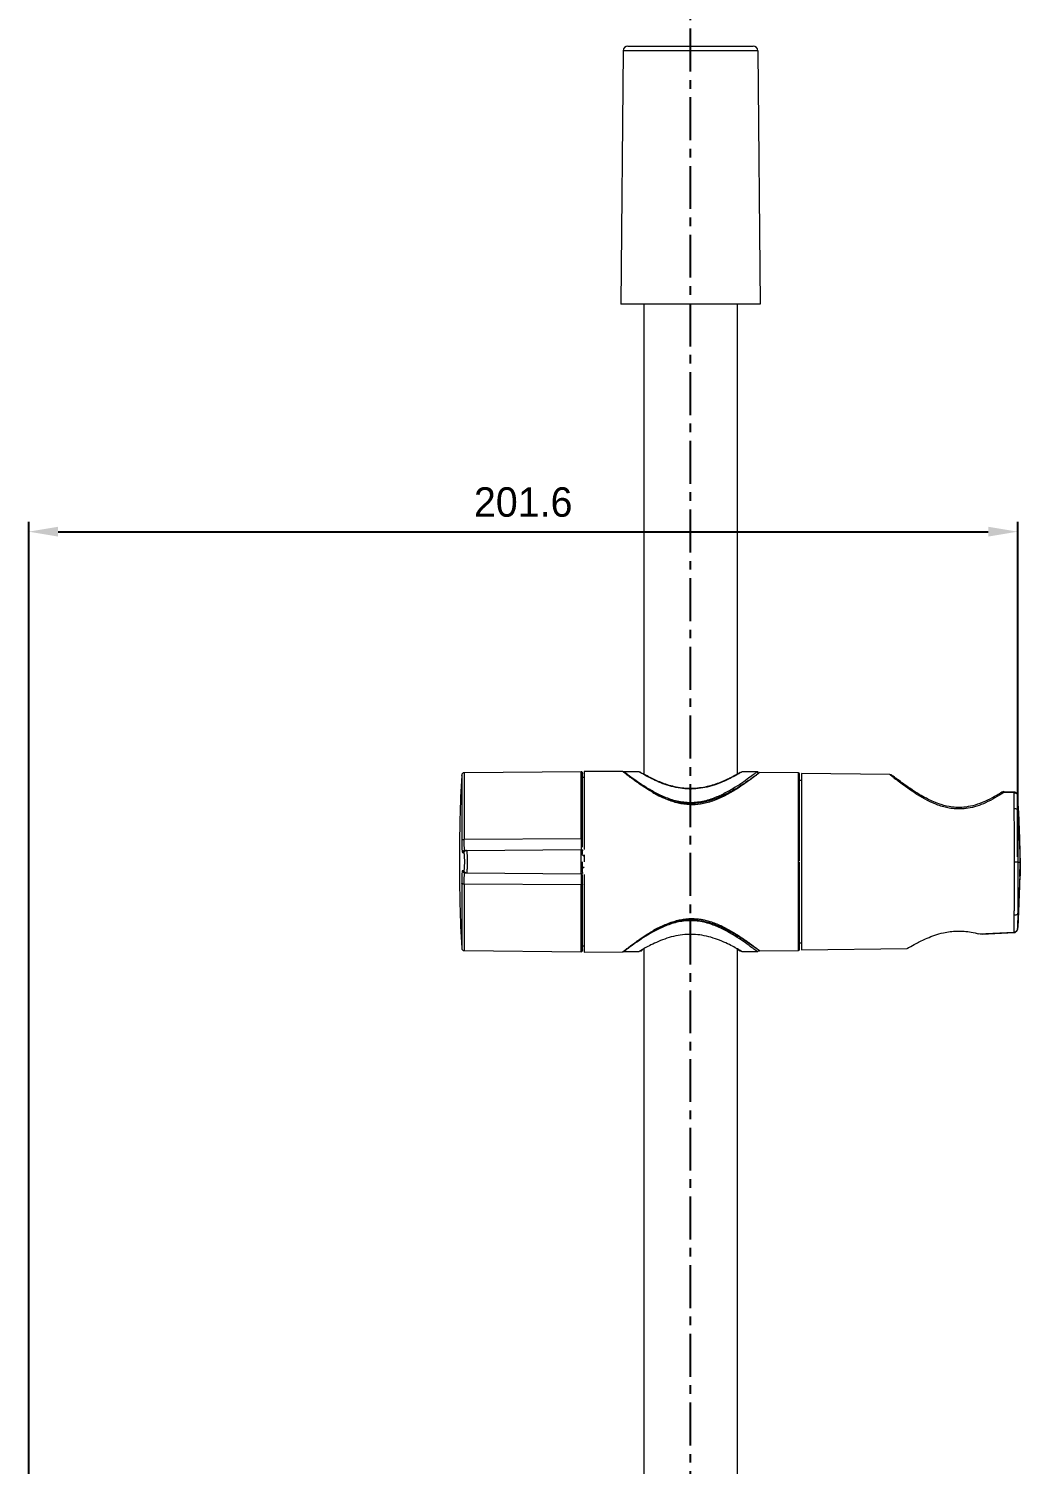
# Model space of a CAD drawing. Extents: x -3678 to -3207, y -2945 to -2057.
# Drawn here: x -3677.8 to -3475.6, y -2500.8 to -2208.2 of the extents above; entities that cross this region are included whole.
import ezdxf

# ---------------------------------------------------------------- set-up
doc = ezdxf.new("R2010")
doc.units = 0
doc.header["$LTSCALE"] = 7
doc.linetypes.add('CENTER', pattern=[2, 1.25, -0.25, 0.25, -0.25])
doc.layers.get('0').update_dxf_attribs({"color": 2, "linetype": 'CONTINUOUS'})

msp = doc.modelspace()

# ---------------------------------------------------------------- linework, layer by layer
at = {"color": 1, "linetype": 'CENTER'}
msp.add_line((-3542.8533, -2944.94227), (-3542.8533, -2202.43133), dxfattribs=at)
at = {"color": 7, "linetype": 'Continuous', "lineweight": 15}
for p, q in [((-3555.60295, -2211.73635), (-3530.10364, -2211.73635)), ((-3556.60292, -2212.72763), (-3557.0533, -2264.33635)), ((-3529.10368, -2212.72763), (-3556.60292, -2212.72763)), ((-3529.10368, -2212.72763), (-3528.6533, -2264.33635)), ((-3528.6533, -2264.33635), (-3557.0533, -2264.33635)), ((-3552.4033, -2264.33635), (-3552.4033, -2360.12416)), ((-3533.3033, -2360.11913), (-3533.3033, -2264.33635)), ((-3565.15699, -2359.63434), (-3589.00378, -2359.84245)), ((-3564.55286, -2360.81256), (-3564.85286, -2360.81256)), ((-3556.66111, -2359.61912), (-3564.55286, -2359.56133)), ((-3564.55286, -2359.56133), (-3564.55286, -2375.49937)), ((-3553.31863, -2359.66693), (-3556.45427, -2359.66693)), ((-3553.24772, -2359.70977), (-3553.32003, -2359.66694)), ((-3532.52887, -2359.75164), (-3532.38655, -2359.66693)), ((-3532.45614, -2359.70832), (-3532.38655, -2359.66693)), ((-3529.24981, -2359.66693), (-3532.38659, -2359.66693)), ((-3520.83388, -2359.88147), (-3528.77442, -2359.82333)), ((-3502.2133, -2360.23131), (-3520.23436, -2360.02686)), ((-3520.23436, -2360.02686), (-3520.23436, -2395.919)), ((-3520.23436, -2361.43154), (-3520.63436, -2361.41057)), ((-3476.91593, -2363.9593), (-3478.96373, -2363.84724)), ((-3476.86303, -2363.82115), (-3478.93615, -2363.71244)), ((-3476.89088, -2363.82018), (-3478.92368, -2363.71359)), ((-3476.08539, -2367.53826), (-3476.12683, -2364.55424)), ((-3476.01984, -2367.90911), (-3476.12683, -2364.55424)), ((-3475.95611, -2368.00696), (-3476.07782, -2366.09115)), ((-3476.08538, -2367.53826), (-3475.66261, -2378.05621)), ((-3475.93374, -2368.29512), (-3475.95686, -2367.77886)), ((-3589.00378, -2373.41435), (-3565.15699, -2373.22824)), ((-3588.83298, -2375.66889), (-3588.85777, -2375.60668)), ((-3588.83298, -2375.6697), (-3588.52641, -2375.66703)), ((-3588.52641, -2375.66703), (-3565.15707, -2375.46309)), ((-3588.52641, -2375.66703), (-3588.50173, -2375.71788)), ((-3564.85286, -2375.67581), (-3564.85286, -2375.59007)), ((-3589.02299, -2376.16675), (-3589.33012, -2376.16938)), ((-3565.11301, -2376.38974), (-3564.55286, -2376.83924)), ((-3564.55286, -2376.55233), (-3564.55286, -2377.97293)), ((-3476.81795, -2377.97293), (-3476.8178, -2378.06021)), ((-3476.03746, -2378.05621), (-3475.67193, -2378.05621)), ((-3475.69684, -2380.99544), (-3475.66261, -2378.05621)), ((-3475.67193, -2378.05621), (-3475.66672, -2378.05621)), ((-3475.66672, -2378.05621), (-3475.66244, -2378.05621)), ((-3589.33011, -2379.77649), (-3589.02305, -2379.77909)), ((-3588.86599, -2380.35993), (-3588.83298, -2380.27698)), ((-3588.52641, -2380.27884), (-3588.83298, -2380.27616)), ((-3588.50161, -2380.2277), (-3588.52641, -2380.27884)), ((-3565.15634, -2380.48278), (-3588.52641, -2380.27884)), ((-3564.55286, -2379.10663), (-3564.85324, -2379.34767)), ((-3564.55286, -2380.54939), (-3564.55286, -2396.38453)), ((-3475.69684, -2380.99544), (-3476.07162, -2388.40143)), ((-3565.15699, -2382.71763), (-3589.00378, -2382.5315)), ((-3476.117, -2391.39047), (-3476.07162, -2388.40143)), ((-3476.01493, -2388.15717), (-3476.11694, -2391.39048)), ((-3476.07096, -2389.93296), (-3475.9529, -2388.06673)), ((-3476.07094, -2389.9325), (-3475.95285, -2388.06549)), ((-3484.05401, -2392.6953), (-3476.92866, -2392.34032)), ((-3483.37577, -2392.73009), (-3476.91468, -2392.41649)), ((-3483.37577, -2392.73009), (-3476.91468, -2392.41649)), ((-3476.92866, -2392.34032), (-3476.9119, -2392.33913)), ((-3476.90467, -2392.41601), (-3476.88412, -2392.41501)), ((-3589.00378, -2396.10342), (-3565.15699, -2396.31153)), ((-3564.85286, -2395.13331), (-3564.55286, -2395.13331)), ((-3552.95312, -2396.1371), (-3552.95007, -2396.13754)), ((-3552.95135, -2396.1305), (-3552.73251, -2396.00719)), ((-3552.4033, -2395.74133), (-3552.4033, -2829.52002)), ((-3533.3033, -2829.57901), (-3533.3033, -2395.74277)), ((-3533.3033, -2395.82673), (-3532.75418, -2396.13904)), ((-3528.77442, -2396.12254), (-3520.83388, -2396.06439)), ((-3520.63436, -2394.53529), (-3520.23436, -2394.51433)), ((-3520.23436, -2395.919), (-3498.68849, -2395.67456)), ((-3564.55286, -2396.38453), (-3556.66111, -2396.32674)), ((-3556.50357, -2396.27893), (-3553.31863, -2396.27893)), ((-3553.24772, -2396.23609), (-3553.32003, -2396.27893)), ((-3532.38649, -2396.27893), (-3529.24981, -2396.27893))]:
    msp.add_line(p, q, dxfattribs=at)
at = {"color": 2}
for p, q in [((-3677.76125, -2826.59296), (-3677.76125, -2308.71256)), ((-3671.76125, -2310.71256), (-3482.16547, -2310.71256)), ((-3476.16547, -2377.00005), (-3476.16547, -2308.71256))]:
    msp.add_line(p, q, dxfattribs=at)
at = {"color": 8, "linetype": 'Continuous', "lineweight": 15}
for p, q in [((-3565.15699, -2373.22824), (-3565.15699, -2359.63434)), ((-3529.34778, -2359.72164), (-3529.3436, -2359.71851)), ((-3520.83388, -2377.97293), (-3520.83388, -2359.88147)), ((-3476.01305, -2368.12184), (-3476.01984, -2367.90911)), ((-3520.83388, -2396.06439), (-3520.83388, -2377.97293)), ((-3475.66261, -2378.05621), (-3475.676, -2378.05621)), ((-3589.00378, -2382.5315), (-3589.00378, -2396.10342)), ((-3565.15699, -2396.31153), (-3565.15699, -2382.71763)), ((-3476.17567, -2391.5859), (-3476.11693, -2391.39048))]:
    msp.add_line(p, q, dxfattribs=at)
at = {"color": 8, "linetype": 'Continuous', "lineweight": 15, "flags": 128}
msp.add_lwpolyline([(-3589.00378, -2359.84245), (-3589.00378, -2359.86419), (-3589.00378, -2360.16815), (-3589.00378, -2360.82475), (-3589.00378, -2361.82098), (-3589.00378, -2363.13713), (-3589.00378, -2364.74711), (-3589.00378, -2366.61904), (-3589.00378, -2368.71585), (-3589.00378, -2370.99601), (-3589.00378, -2373.41435)], dxfattribs=at)
at = {"color": 7, "linetype": 'Continuous', "lineweight": 15}
for centre, radius, start, end in [((-3555.60295, -2212.73635), 1, 90, 179.5), ((-3530.10364, -2212.73635), 1, 0.5, 90), ((-3262.79587, -2377.97293), 327.18198, 176.9171077, 180), ((-3588.99939, -2360.34493), 0.5025, 90.4998986, 180), ((-3565.15436, -2359.93583), 0.3015, 0, 90.5), ((-3520.83536, -2360.08247), 0.201, 0, 89.5804503), ((-3478.9728, -2364.49376), 0.8, 90, 122.1616384), ((-3262.79587, -2377.97293), 327.18198, 180, 183.0828907), ((-3588.99939, -2395.60094), 0.5025, 180, 269.5001014), ((-3565.15436, -2396.01004), 0.3015, 269.5, 0), ((-3520.83536, -2395.8634), 0.201, 270.4195497, 0)]:
    msp.add_arc(centre, radius, start, end, dxfattribs=at)
for points, knots in [([(-3589.50116, -2360.37772), (-3589.50116, -2360.36043), (-3589.50116, -2360.28482), (-3589.50116, -2360.73156), (-3589.50116, -2361.71669), (-3589.50116, -2363.27248), (-3589.50116, -2365.29363), (-3589.50116, -2367.73242), (-3589.50116, -2370.49267), (-3589.50116, -2372.52069), (-3589.50116, -2373.5347)], [0, 0, 0, 0, 0.040632916, 0.177685356, 0.314737797, 0.451790238, 0.588842678, 0.725895119, 0.862947559, 1, 1, 1, 1]), ([(-3564.85286, -2373.30624), (-3564.85286, -2372.33365), (-3564.85286, -2370.3398), (-3564.85286, -2367.56031), (-3564.85286, -2365.01999), (-3564.85286, -2362.89042), (-3564.85286, -2361.27341), (-3564.85286, -2360.29994), (-3564.85286, -2359.8899), (-3564.85286, -2359.96768), (-3564.85286, -2359.9816)], [0, 0, 0, 0, 0.129665444, 0.265821311, 0.406675967, 0.550003224, 0.693330481, 0.834185138, 0.970341004, 1, 1, 1, 1]), ([(-3528.77442, -2359.82333), (-3528.82492, -2359.86349), (-3528.90066, -2359.92373), (-3529.37014, -2360.28304), (-3529.85607, -2360.65165), (-3530.50451, -2361.13482), (-3531.31871, -2361.72404), (-3532.30451, -2362.40889), (-3533.75233, -2363.36641), (-3535.72424, -2364.52), (-3537.85393, -2365.48114), (-3539.5588, -2366.00279), (-3541.10769, -2366.3294), (-3543.08136, -2366.44994), (-3545.03251, -2366.15757), (-3546.54825, -2365.71588), (-3547.76827, -2365.27514), (-3549.10584, -2364.65367), (-3550.65268, -2363.82324), (-3552.09496, -2362.92926), (-3553.29961, -2362.11236), (-3554.2323, -2361.45708), (-3554.97971, -2360.89859), (-3555.79931, -2360.29759), (-3556.50024, -2359.74431), (-3556.60811, -2359.66037), (-3556.66111, -2359.61912)], [0, 0, 0, 0, 0.060318886, 0.090467524, 0.12261812, 0.156754844, 0.191797729, 0.229319498, 0.268776962, 0.338602276, 0.402104234, 0.430957034, 0.457780881, 0.506000479, 0.55759521, 0.584627881, 0.610819399, 0.645181689, 0.687533013, 0.738541941, 0.777430942, 0.812443702, 0.846268113, 0.878428963, 0.940262898, 1, 1, 1, 1]), ([(-3556.66111, -2359.61912), (-3556.63691, -2359.62186), (-3556.58808, -2359.6274), (-3556.534, -2359.66238), (-3556.4994, -2359.70126), (-3556.47861, -2359.73729), (-3556.4652, -2359.77729), (-3556.46355, -2359.8052), (-3556.46273, -2359.81911)], [0, 0, 0, 0, 0.232076129, 0.468360389, 0.598134909, 0.731702767, 0.866325266, 1, 1, 1, 1]), ([(-3532.45614, -2359.70832), (-3532.56524, -2359.77307), (-3532.79106, -2359.9071), (-3533.59446, -2360.3729), (-3534.75318, -2360.99682), (-3536.25399, -2361.70717), (-3537.98638, -2362.37647), (-3539.84116, -2362.87909), (-3541.71627, -2363.15603), (-3543.57871, -2363.18578), (-3545.42213, -2362.96494), (-3547.2294, -2362.5286), (-3548.93741, -2361.92302), (-3550.46485, -2361.23953), (-3551.72814, -2360.58459), (-3552.64524, -2360.06322), (-3553.21579, -2359.72715), (-3553.28614, -2359.68652), (-3553.32003, -2359.66694)], [0, 0, 0, 0, 0.060223416, 0.124656839, 0.192031597, 0.260917747, 0.327807065, 0.390220134, 0.447641028, 0.502600908, 0.558383987, 0.617588982, 0.680527992, 0.745856268, 0.812500272, 0.877956617, 0.941198406, 1, 1, 1, 1]), ([(-3552.89813, -2359.85667), (-3552.96784, -2359.80192), (-3553.0827, -2359.71172), (-3553.19837, -2359.69552), (-3553.24382, -2359.68915)], [0, 0, 0, 0, 0.607002644, 1, 1, 1, 1]), ([(-3532.75418, -2359.80683), (-3532.96885, -2359.93277), (-3533.3516, -2360.15731), (-3534.90054, -2360.99107), (-3536.97285, -2361.94397), (-3539.792, -2362.84871), (-3543.00869, -2363.20563), (-3546.19274, -2362.77911), (-3548.9694, -2361.84936), (-3550.97291, -2360.9054), (-3552.31777, -2360.17713), (-3552.5994, -2360.0152), (-3552.73251, -2359.93867)], [0, 0, 0, 0, 0.107531432, 0.191718602, 0.303219199, 0.409392731, 0.516126896, 0.623288672, 0.729129266, 0.840722198, 0.924718857, 1, 1, 1, 1]), ([(-3529.04007, -2360.02281), (-3529.17247, -2360.12224), (-3529.4463, -2360.32786), (-3530.30314, -2360.95325), (-3531.22733, -2361.58939), (-3532.09022, -2362.1587), (-3533.09267, -2362.78837), (-3534.18896, -2363.43858), (-3535.34698, -2364.07218), (-3536.53619, -2364.65356), (-3537.73414, -2365.1548), (-3539.274, -2365.67599), (-3541.19165, -2366.09946), (-3543.51927, -2366.20942), (-3545.85792, -2365.85842), (-3547.91479, -2365.19202), (-3549.49782, -2364.50862), (-3550.26564, -2364.09932), (-3550.55621, -2363.94442)], [0, 0, 0, 0, 0.086557406, 0.179006943, 0.227836573, 0.281355352, 0.33545517, 0.389292418, 0.441460872, 0.491177557, 0.538075346, 0.581981056, 0.662084412, 0.73685408, 0.813121752, 0.898345368, 0.961529516, 1, 1, 1, 1]), ([(-3532.81073, -2359.85681), (-3532.81009, -2359.856), (-3532.78808, -2359.82827), (-3532.73042, -2359.78811), (-3532.61625, -2359.72371), (-3532.51921, -2359.71438), (-3532.45614, -2359.70832)], [0, 0, 0, 0, 0.007851281, 0.2689917301, 0.5248976999, 1, 1, 1, 1]), ([(-3528.98133, -2359.91558), (-3528.98231, -2359.90224), (-3528.98485, -2359.86743), (-3529.01198, -2359.81631), (-3529.04959, -2359.76317), (-3529.09987, -2359.72085), (-3529.17356, -2359.67965), (-3529.23554, -2359.67184), (-3529.27595, -2359.66675)], [0, 0, 0, 0, 0.094852714, 0.247486642, 0.403809117, 0.559324645, 0.71268423, 1, 1, 1, 1]), ([(-3528.97573, -2360.02331), (-3528.97489, -2360.00927), (-3528.97322, -2359.9811), (-3528.95954, -2359.94076), (-3528.93841, -2359.90451), (-3528.90328, -2359.86557), (-3528.84836, -2359.83071), (-3528.79897, -2359.82578), (-3528.77442, -2359.82332)], [0, 0, 0, 0, 0.133692671, 0.268321, 0.401842686, 0.531444109, 0.767075965, 1, 1, 1, 1]), ([(-3520.63436, -2377.77563), (-3520.63436, -2376.68843), (-3520.63436, -2374.44937), (-3520.63436, -2371.13675), (-3520.63436, -2367.9578), (-3520.63436, -2365.12872), (-3520.63436, -2362.83318), (-3520.63436, -2361.21147), (-3520.63436, -2360.24089), (-3520.63436, -2360.13443), (-3520.63436, -2360.08274)], [0, 0, 0, 0, 0.116575819, 0.240083845, 0.368687847, 0.5, 0.631312153, 0.759916155, 0.883424181, 1, 1, 1, 1]), ([(-3501.67779, -2360.44591), (-3501.71862, -2360.4122), (-3501.79951, -2360.34544), (-3501.98302, -2360.2551), (-3502.1325, -2360.24068), (-3502.22987, -2360.23128)], [0, 0, 0, 0, 0.262197237, 0.519414722, 1, 1, 1, 1]), ([(-3479.41851, -2363.83036), (-3480.04894, -2364.2132), (-3481.25166, -2364.94359), (-3483.26482, -2365.90807), (-3485.22371, -2366.5864), (-3487.07255, -2366.91828), (-3488.71063, -2366.94546), (-3490.44989, -2366.73352), (-3492.52101, -2366.1359), (-3494.53466, -2365.21881), (-3496.30181, -2364.22403), (-3497.75521, -2363.29889), (-3499.17676, -2362.31131), (-3500.45292, -2361.38148), (-3501.46127, -2360.61319), (-3501.60244, -2360.50407), (-3501.67577, -2360.44739)], [0, 0, 0, 0, 0.083259109, 0.15883951, 0.225664422, 0.283734872, 0.334167462, 0.376892717, 0.446213922, 0.537741732, 0.595744382, 0.661208989, 0.733698262, 0.814377311, 0.903570064, 1, 1, 1, 1]), ([(-3478.96373, -2363.84724), (-3479.03951, -2363.81457), (-3479.15734, -2363.76376), (-3479.30213, -2363.77002), (-3479.36516, -2363.80026), (-3479.39733, -2363.8157)], [0, 0, 0, 0, 0.4687649153, 0.7288345819, 1, 1, 1, 1]), ([(-3476.13653, -2364.52581), (-3476.14914, -2364.44242), (-3476.17775, -2364.25328), (-3476.34108, -2364.03392), (-3476.54056, -2363.89004), (-3476.74156, -2363.81088), (-3476.88239, -2363.80514), (-3476.95585, -2363.80214)], [0, 0, 0, 0, 0.207913484, 0.471539039, 0.651114594, 0.818019215, 1, 1, 1, 1]), ([(-3476.87098, -2367.10452), (-3476.87853, -2366.58618), (-3476.8954, -2365.42904), (-3476.90863, -2364.48208), (-3476.91593, -2363.9593)], [0, 0, 0, 0, 0.447943354, 1, 1, 1, 1]), ([(-3476.12683, -2364.55424), (-3476.14333, -2364.47799), (-3476.17756, -2364.31986), (-3476.36275, -2364.12138), (-3476.6211, -2363.98556), (-3476.81991, -2363.96785), (-3476.91593, -2363.9593)], [0, 0, 0, 0, 0.24109358, 0.499999485, 0.758534017, 1, 1, 1, 1]), ([(-3476.81795, -2377.97293), (-3476.81895, -2377.28246), (-3476.82124, -2375.71023), (-3476.83237, -2373.11167), (-3476.84874, -2370.06475), (-3476.86317, -2368.14355), (-3476.87098, -2367.10452)], [0, 0, 0, 0, 0.1766561386, 0.4022496737, 0.6767215979, 1, 1, 1, 1]), ([(-3476.87098, -2367.10452), (-3476.778, -2367.11017), (-3476.58559, -2367.12187), (-3476.40681, -2367.19269), (-3476.26358, -2367.27597), (-3476.14425, -2367.37197), (-3476.1055, -2367.48145), (-3476.08539, -2367.53826)], [0, 0, 0, 0, 0.24190531, 0.50056068, 0.531843276, 0.757060094, 1, 1, 1, 1]), ([(-3476.03749, -2378.05621), (-3476.03798, -2377.4102), (-3476.03894, -2376.14005), (-3476.04471, -2374.28435), (-3476.05331, -2372.48912), (-3476.06413, -2370.77512), (-3476.07551, -2369.09252), (-3476.08202, -2368.07107), (-3476.08542, -2367.53826)], [0, 0, 0, 0, 0.170516479, 0.335258253, 0.496227594, 0.663082473, 0.82425964, 1, 1, 1, 1]), ([(-3475.63641, -2378.05621), (-3475.65505, -2376.66222), (-3475.68926, -2374.10455), (-3475.82561, -2370.64832), (-3475.91677, -2368.65535), (-3475.95686, -2367.77892)], [0, 0, 0, 0, 0.4015980443, 0.7368458268, 1, 1, 1, 1]), ([(-3589.50116, -2373.5347), (-3589.49081, -2373.51886), (-3589.47011, -2373.48717), (-3589.35404, -2373.44781), (-3589.19324, -2373.42022), (-3589.06693, -2373.41631), (-3589.00378, -2373.41435)], [0, 0, 0, 0, 0.249999996, 0.499999995, 0.749999997, 1, 1, 1, 1]), ([(-3589.50116, -2373.5347), (-3589.49874, -2373.90066), (-3589.49391, -2374.63167), (-3589.45619, -2375.48134), (-3589.40104, -2376.05939), (-3589.35376, -2376.13271), (-3589.33012, -2376.16938)], [0, 0, 0, 0, 0.250442016, 0.500274343, 0.750096484, 1, 1, 1, 1]), ([(-3588.83298, -2375.6697), (-3588.9009, -2375.6718), (-3588.97228, -2375.67399), (-3589.02839, -2375.71259), (-3589.03111, -2375.71446)], [0, 0, 0, 0, 0.951479937, 1, 1, 1, 1]), ([(-3588.49653, -2375.70732), (-3588.54044, -2375.69705), (-3588.62849, -2375.67645), (-3588.71767, -2375.7103), (-3588.76238, -2375.72727)], [0, 0, 0, 0, 0.4987112, 1, 1, 1, 1]), ([(-3588.73788, -2375.72092), (-3588.73071, -2375.71585), (-3588.67056, -2375.67323), (-3588.59392, -2375.66993), (-3588.52641, -2375.66703)], [0, 0, 0, 0, 0.119070128, 1, 1, 1, 1]), ([(-3565.15699, -2373.22803), (-3565.15714, -2373.5378), (-3565.15743, -2374.15737), (-3565.1574, -2374.87746), (-3565.15744, -2375.36848), (-3565.15715, -2375.43101), (-3565.157, -2375.46227)], [0, 0, 0, 0, 0.249975006, 0.499964387, 0.749971575, 1, 1, 1, 1]), ([(-3565.15714, -2376.4183), (-3565.15714, -2376.27759), (-3565.15713, -2375.99617), (-3565.15711, -2375.6977), (-3565.15709, -2375.49992), (-3565.15708, -2375.47536), (-3565.15707, -2375.46309)], [0, 0, 0, 0, 0.249999977, 0.49999997, 0.749999977, 1, 1, 1, 1]), ([(-3564.85286, -2374.98009), (-3564.85286, -2374.74372), (-3564.85286, -2374.27691), (-3564.85286, -2373.62704), (-3564.85286, -2373.30624)], [0, 0, 0, 0, 0.506368318, 1, 1, 1, 1]), ([(-3589.02305, -2379.77909), (-3589.00474, -2379.7513), (-3588.96848, -2379.69625), (-3588.92314, -2379.27978), (-3588.89138, -2378.68567), (-3588.88719, -2378.21336), (-3588.88505, -2377.97293)], [0, 0, 0, 0, 0.253465256, 0.502102068, 0.746544578, 1, 1, 1, 1]), ([(-3588.88505, -2377.97293), (-3588.88717, -2377.73356), (-3588.89132, -2377.26237), (-3588.92294, -2376.66922), (-3588.96822, -2376.2505), (-3589.00456, -2376.19493), (-3589.02299, -2376.16675)], [0, 0, 0, 0, 0.252414009, 0.496848635, 0.744796451, 1, 1, 1, 1]), ([(-3565.15719, -2377.97293), (-3565.15718, -2377.69109), (-3565.15717, -2377.12741), (-3565.15715, -2376.65467), (-3565.15714, -2376.4183)], [0, 0, 0, 0, 0.4999999791, 1, 1, 1, 1]), ([(-3565.15634, -2380.48278), (-3565.15641, -2380.44506), (-3565.15656, -2380.3696), (-3565.15677, -2379.7892), (-3565.15698, -2378.95958), (-3565.15712, -2378.30182), (-3565.15719, -2377.97293)], [0, 0, 0, 0, 0.250000277, 0.500000369, 0.750000277, 1, 1, 1, 1]), ([(-3564.85286, -2376.38125), (-3564.85286, -2376.20825), (-3564.85286, -2375.85063), (-3564.85286, -2375.79387), (-3564.85286, -2375.76457)], [0, 0, 0, 0, 0.483763917, 1, 1, 1, 1]), ([(-3564.85286, -2380.18129), (-3564.85286, -2380.1516), (-3564.85286, -2380.10577), (-3564.85286, -2379.83082), (-3564.85286, -2379.54552), (-3564.85286, -2379.1941), (-3564.85286, -2378.67949), (-3564.85286, -2378.25062), (-3564.85286, -2377.97293)], [0, 0, 0, 0, 0.239444473, 0.3696446886, 0.4999999302, 0.6302002155, 0.760555527, 1, 1, 1, 1]), ([(-3520.63436, -2395.8634), (-3520.63436, -2395.80536), (-3520.63436, -2395.6858), (-3520.63436, -2394.69044), (-3520.63436, -2393.03994), (-3520.63436, -2390.71291), (-3520.63436, -2387.85258), (-3520.63436, -2384.64609), (-3520.63436, -2381.31181), (-3520.63436, -2379.0641), (-3520.63436, -2377.97293)], [0, 0, 0, 0, 0.116516032, 0.24001133, 0.368640814, 0.5, 0.631359186, 0.75998867, 0.883483968, 1, 1, 1, 1]), ([(-3476.8576, -2388.84315), (-3476.85702, -2388.75233), (-3476.85439, -2388.34183), (-3476.84834, -2387.42733), (-3476.84036, -2386.16495), (-3476.83292, -2384.8761), (-3476.82426, -2383.19051), (-3476.81663, -2380.9503), (-3476.81741, -2379.01451), (-3476.8178, -2378.06021)], [0, 0, 0, 0, 0.029774826, 0.1345698052, 0.2884915722, 0.4066192537, 0.5014097898, 0.7542054339, 1, 1, 1, 1]), ([(-3476.03749, -2378.05621), (-3476.06081, -2378.05666), (-3476.10896, -2378.05759), (-3476.29512, -2378.05886), (-3476.54136, -2378.05984), (-3476.72758, -2378.06009), (-3476.8178, -2378.06021)], [0, 0, 0, 0, 0.242201625, 0.499986374, 0.757779255, 1, 1, 1, 1]), ([(-3476.07256, -2388.40981), (-3476.0682, -2387.65285), (-3476.06357, -2386.85057), (-3476.05391, -2385.21309), (-3476.04779, -2384.17392), (-3476.04236, -2382.79714), (-3476.03664, -2381.00502), (-3476.03712, -2379.34198), (-3476.03749, -2378.05621)], [0, 0, 0, 0, 0.251311967, 0.266354983, 0.501121731, 0.555044573, 0.655985724, 1, 1, 1, 1]), ([(-3475.95466, -2388.28528), (-3475.91494, -2387.41601), (-3475.82449, -2385.43607), (-3475.68907, -2381.9953), (-3475.65506, -2379.44654), (-3475.6365, -2378.05621)], [0, 0, 0, 0, 0.262384012, 0.597637697, 1, 1, 1, 1]), ([(-3475.66672, -2378.05621), (-3475.66686, -2378.14698), (-3475.6672, -2378.367), (-3475.66538, -2378.68389), (-3475.66838, -2379.02494), (-3475.67129, -2379.49558), (-3475.67959, -2380.15475), (-3475.69089, -2380.70562), (-3475.69684, -2380.99544)], [0, 0, 0, 0, 0.0922625403, 0.2236436069, 0.3285505332, 0.4383780401, 0.7045244987, 1, 1, 1, 1]), ([(-3589.33011, -2379.77649), (-3589.36199, -2379.84458), (-3589.41425, -2379.95619), (-3589.46918, -2380.69099), (-3589.49381, -2381.44859), (-3589.50065, -2382.05918), (-3589.50117, -2382.31725), (-3589.50143, -2382.38747), (-3589.50119, -2382.40907), (-3589.50116, -2382.41172)], [0, 0, 0, 0, 0.339038237, 0.555768198, 0.823046495, 0.952544833, 0.985956144, 0.998281349, 1, 1, 1, 1]), ([(-3589.03087, -2380.23157), (-3589.02823, -2380.23338), (-3588.97219, -2380.27191), (-3588.9009, -2380.27409), (-3588.83298, -2380.27616)], [0, 0, 0, 0, 0.047170232, 1, 1, 1, 1]), ([(-3588.76176, -2380.21896), (-3588.71718, -2380.23584), (-3588.62865, -2380.26937), (-3588.54028, -2380.24879), (-3588.49641, -2380.23858)], [0, 0, 0, 0, 0.503516546, 1, 1, 1, 1]), ([(-3588.52641, -2380.27884), (-3588.59395, -2380.27596), (-3588.67035, -2380.27272), (-3588.73034, -2380.23027), (-3588.73731, -2380.22534)], [0, 0, 0, 0, 0.883815401, 1, 1, 1, 1]), ([(-3565.15667, -2380.4836), (-3565.15685, -2380.51513), (-3565.1572, -2380.57811), (-3565.15728, -2381.07139), (-3565.15741, -2381.79155), (-3565.15713, -2382.40938), (-3565.15699, -2382.71784)], [0, 0, 0, 0, 0.251107498, 0.501474394, 0.751104085, 1, 1, 1, 1]), ([(-3564.85286, -2382.63963), (-3564.85286, -2382.3161), (-3564.85286, -2381.6451), (-3564.85286, -2380.93855), (-3564.85286, -2380.69738), (-3564.85286, -2380.61624)], [0, 0, 0, 0, 0.381897563, 0.792042824, 1, 1, 1, 1]), ([(-3589.50116, -2382.41172), (-3589.50116, -2383.42571), (-3589.50116, -2385.45369), (-3589.50116, -2388.21386), (-3589.50116, -2390.65257), (-3589.50116, -2392.67363), (-3589.50116, -2394.22933), (-3589.50116, -2395.21439), (-3589.50116, -2395.66107), (-3589.50116, -2395.58545), (-3589.50116, -2395.56816)], [0, 0, 0, 0, 0.137054503, 0.274109006, 0.411163509, 0.548218012, 0.685272515, 0.822327019, 0.959381522, 1, 1, 1, 1]), ([(-3564.85286, -2395.96427), (-3564.85286, -2395.97818), (-3564.85286, -2396.05596), (-3564.85286, -2395.64593), (-3564.85286, -2394.67246), (-3564.85286, -2393.05545), (-3564.85286, -2390.92588), (-3564.85286, -2388.38556), (-3564.85286, -2385.60607), (-3564.85286, -2383.61222), (-3564.85286, -2382.63963)], [0, 0, 0, 0, 0.029658997, 0.165814856, 0.306669518, 0.449996788, 0.593324057, 0.734178719, 0.870334578, 1, 1, 1, 1]), ([(-3556.66111, -2396.32674), (-3556.64159, -2396.31513), (-3556.60447, -2396.29305), (-3556.41908, -2396.13675), (-3556.14741, -2395.93278), (-3555.76132, -2395.64066), (-3555.2293, -2395.21666), (-3554.13077, -2394.42412), (-3552.86127, -2393.5236), (-3551.46106, -2392.62931), (-3550.55575, -2392.08497), (-3549.43556, -2391.46027), (-3548.19098, -2390.85333), (-3546.87453, -2390.33238), (-3545.89828, -2390.02964), (-3545.15547, -2389.85141), (-3544.60596, -2389.74095), (-3544.06893, -2389.65683), (-3543.48219, -2389.59293), (-3542.84209, -2389.55828), (-3542.14655, -2389.56224), (-3541.45668, -2389.60899), (-3540.77236, -2389.69734), (-3539.98163, -2389.85063), (-3539.05702, -2390.08898), (-3537.99859, -2390.4483), (-3536.93856, -2390.88251), (-3535.9042, -2391.37655), (-3534.91714, -2391.90993), (-3533.96756, -2392.4682), (-3532.56094, -2393.35167), (-3531.29797, -2394.23191), (-3530.31564, -2394.9501), (-3529.65273, -2395.4466), (-3529.17195, -2395.81401), (-3528.83672, -2396.07392), (-3528.79696, -2396.10495), (-3528.77442, -2396.12254)], [0, 0, 0, 0, 0.031971639, 0.060777364, 0.083058681, 0.107021648, 0.144139255, 0.177958866, 0.257272838, 0.284798924, 0.311788618, 0.338356134, 0.379450904, 0.40942919, 0.434804785, 0.447485741, 0.459697574, 0.47147596, 0.482860581, 0.497957559, 0.512902751, 0.527789333, 0.542711424, 0.557762326, 0.580572199, 0.605902873, 0.633131759, 0.659601109, 0.687338172, 0.715781905, 0.744180504, 0.821520849, 0.85495196, 0.88055857, 0.930199687, 0.960437197, 1, 1, 1, 1]), ([(-3550.36076, -2391.88762), (-3549.98033, -2391.69589), (-3549.22338, -2391.31439), (-3548.01738, -2390.80886), (-3546.4543, -2390.27388), (-3544.50983, -2389.84261), (-3542.15217, -2389.7371), (-3539.78909, -2390.10119), (-3537.84774, -2390.73479), (-3536.27982, -2391.41226), (-3535.07124, -2392.01766), (-3533.9132, -2392.66503), (-3532.8275, -2393.32393), (-3531.87905, -2393.93297), (-3530.82287, -2394.64543), (-3529.83184, -2395.34444), (-3529.23825, -2395.77235), (-3529.00332, -2395.94804), (-3528.98187, -2395.96542), (-3528.97125, -2395.97402)], [0, 0, 0, 0, 0.0467693076, 0.0930565957, 0.1362399459, 0.2144668954, 0.2873613762, 0.3618623113, 0.4450270015, 0.491661937, 0.5414256711, 0.5929553097, 0.6446902627, 0.698002458, 0.7445793105, 0.8356432697, 0.9197017804, 0.9602564024, 1, 1, 1, 1]), ([(-3476.9119, -2392.33913), (-3476.90285, -2391.82546), (-3476.88475, -2390.79814), (-3476.86665, -2389.49481), (-3476.8576, -2388.84315)], [0, 0, 0, 0, 0.5000044112, 1, 1, 1, 1]), ([(-3476.8576, -2388.84315), (-3476.76484, -2388.83717), (-3476.57297, -2388.8248), (-3476.32117, -2388.72678), (-3476.13515, -2388.58293), (-3476.09295, -2388.46623), (-3476.07256, -2388.40981)], [0, 0, 0, 0, 0.241749329, 0.500011815, 0.758267404, 1, 1, 1, 1]), ([(-3476.07162, -2388.40143), (-3476.07176, -2388.40311), (-3476.07196, -2388.4055), (-3476.0723, -2388.40831), (-3476.07246, -2388.40931), (-3476.07255, -2388.40981)], [0, 0, 0, 0, 0.541445642, 0.774829508, 1, 1, 1, 1]), ([(-3532.85317, -2396.00393), (-3532.92547, -2395.96129), (-3533.16899, -2395.81762), (-3533.97517, -2395.36085), (-3535.24698, -2394.7032), (-3536.83906, -2393.99242), (-3538.61346, -2393.3749), (-3540.44735, -2392.95239), (-3542.2723, -2392.75578), (-3544.08964, -2392.79957), (-3545.91602, -2393.07794), (-3547.74086, -2393.57763), (-3549.46254, -2394.24274), (-3550.95953, -2394.95221), (-3552.11366, -2395.57093), (-3552.91256, -2396.03515), (-3553.13764, -2396.1701), (-3553.24772, -2396.23609)], [0, 0, 0, 0, 0.030265539, 0.101954184, 0.177058864, 0.253216709, 0.324418591, 0.390386412, 0.450865288, 0.509496005, 0.571744706, 0.639243306, 0.712877097, 0.789265353, 0.863242758, 0.933113321, 1, 1, 1, 1]), ([(-3498.68849, -2395.67456), (-3498.59222, -2395.61517), (-3498.39996, -2395.49657), (-3496.92213, -2394.63719), (-3495.05715, -2393.70047), (-3493.09529, -2392.93619), (-3491.07786, -2392.34995), (-3488.51581, -2392.0015), (-3485.97659, -2392.2015), (-3484.58185, -2392.55973), (-3484.05401, -2392.6953)], [0, 0, 0, 0, 0.15091794, 0.30139803, 0.463999318, 0.553767971, 0.646472134, 0.781825003, 0.917430871, 1, 1, 1, 1]), ([(-3483.37672, -2392.71524), (-3483.42504, -2392.7277), (-3483.64367, -2392.78412), (-3483.87432, -2392.73416), (-3484.054, -2392.69525)], [0, 0, 0, 0, 0.221034124, 1, 1, 1, 1]), ([(-3476.92866, -2392.34032), (-3476.92587, -2392.3605), (-3476.91997, -2392.40327), (-3476.91191, -2392.42937), (-3476.90646, -2392.43454), (-3476.90477, -2392.41708), (-3476.90464, -2392.41573)], [0, 0, 0, 0, 0.291177504, 0.616805758, 0.97026667, 1, 1, 1, 1]), ([(-3476.9119, -2392.33913), (-3476.86858, -2392.33498), (-3476.77851, -2392.32634), (-3476.59495, -2392.25888), (-3476.37668, -2392.09407), (-3476.17768, -2391.78311), (-3476.13827, -2391.52813), (-3476.117, -2391.39047)], [0, 0, 0, 0, 0.096574122, 0.200814253, 0.431253149, 0.69294087, 1, 1, 1, 1]), ([(-3476.86509, -2392.4172), (-3476.8697, -2392.42192), (-3476.87864, -2392.43106), (-3476.89518, -2392.40049), (-3476.90654, -2392.35881), (-3476.9119, -2392.33913)], [0, 0, 0, 0, 0.360907805, 0.698184942, 1, 1, 1, 1]), ([(-3476.86506, -2392.41747), (-3476.80093, -2392.40555), (-3476.68429, -2392.38385), (-3476.51352, -2392.28652), (-3476.3395, -2392.12067), (-3476.16863, -2391.80741), (-3476.13644, -2391.54777), (-3476.11693, -2391.39048)], [0, 0, 0, 0, 0.134482937, 0.24461566, 0.408223646, 0.641490743, 1, 1, 1, 1]), ([(-3556.66111, -2396.32674), (-3556.63691, -2396.324), (-3556.58808, -2396.31847), (-3556.534, -2396.28349), (-3556.4994, -2396.24461), (-3556.47861, -2396.20858), (-3556.4652, -2396.16858), (-3556.46355, -2396.14067), (-3556.46273, -2396.12677)], [0, 0, 0, 0, 0.232081805, 0.468363092, 0.59813604, 0.731702978, 0.866325066, 1, 1, 1, 1]), ([(-3552.94131, -2396.12747), (-3552.95265, -2396.13721), (-3552.98943, -2396.1688), (-3553.08997, -2396.21942), (-3553.18557, -2396.22953), (-3553.24772, -2396.23609)], [0, 0, 0, 0, 0.1349253426, 0.4376526657, 1, 1, 1, 1]), ([(-3533.39666, -2395.75237), (-3533.21656, -2395.86742), (-3532.85381, -2396.09918), (-3532.6023, -2396.18004), (-3532.47566, -2396.22075)], [0, 0, 0, 0, 0.496462227, 1, 1, 1, 1]), ([(-3532.45614, -2396.23755), (-3532.51894, -2396.23126), (-3532.61556, -2396.22158), (-3532.73179, -2396.1589), (-3532.81055, -2396.09374), (-3532.86298, -2396.03343), (-3532.88218, -2395.99347), (-3532.88645, -2395.98458)], [0, 0, 0, 0, 0.357778648, 0.550489099, 0.747142773, 0.943802872, 1, 1, 1, 1]), ([(-3529.27595, -2396.27912), (-3529.23554, -2396.27402), (-3529.17356, -2396.26621), (-3529.09987, -2396.22502), (-3529.0496, -2396.18271), (-3529.01199, -2396.12956), (-3528.98485, -2396.07844), (-3528.98231, -2396.04363), (-3528.98133, -2396.03028)], [0, 0, 0, 0, 0.2873070448, 0.4406619382, 0.5961727656, 0.7524908188, 0.9051213426, 1, 1, 1, 1]), ([(-3528.97573, -2395.92256), (-3528.97489, -2395.9366), (-3528.97322, -2395.96477), (-3528.95954, -2396.00511), (-3528.9384, -2396.04136), (-3528.90328, -2396.0803), (-3528.84836, -2396.11515), (-3528.79897, -2396.12009), (-3528.77442, -2396.12254)], [0, 0, 0, 0, 0.1336928312, 0.2683207123, 0.4018414363, 0.5314412486, 0.7670702317, 1, 1, 1, 1])]:
    msp.add_open_spline(points, degree=3, knots=knots, dxfattribs=at)
at = {"color": 8, "linetype": 'Continuous', "lineweight": 15}
for points, knots in [([(-3529.3436, -2359.71851), (-3529.4911, -2359.8314), (-3529.78627, -2360.05731), (-3530.88605, -2360.87608), (-3532.35597, -2361.91292), (-3534.17517, -2363.08995), (-3536.28897, -2364.27207), (-3538.30899, -2365.14258), (-3540.05383, -2365.6439), (-3541.87394, -2365.97522), (-3544.24025, -2365.98367), (-3546.48187, -2365.44447), (-3548.13871, -2364.82217), (-3549.70027, -2364.1117), (-3551.48177, -2363.11998), (-3553.30451, -2361.94462), (-3554.8001, -2360.89059), (-3555.85808, -2360.10466), (-3556.41339, -2359.68058), (-3556.37298, -2359.7112), (-3556.35967, -2359.72127)], [0, 0, 0, 0, 0.064853378, 0.129774167, 0.194345086, 0.258906112, 0.323416632, 0.387424087, 0.420330595, 0.451652214, 0.515579131, 0.579656483, 0.610983902, 0.644006716, 0.708218133, 0.772900128, 0.837600444, 0.902421076, 0.9678819, 1, 1, 1, 1]), ([(-3529.05127, -2359.96587), (-3529.05373, -2359.94733), (-3529.05892, -2359.90836), (-3529.08948, -2359.85557), (-3529.14038, -2359.7914), (-3529.22708, -2359.73386), (-3529.30563, -2359.72351), (-3529.3436, -2359.71851)], [0, 0, 0, 0, 0.1338973577, 0.2815280831, 0.4313410685, 0.7251531707, 1, 1, 1, 1]), ([(-3478.96373, -2363.84724), (-3479.5594, -2364.22941), (-3480.70726, -2364.96584), (-3482.59369, -2365.94677), (-3484.44415, -2366.67281), (-3486.19738, -2367.10739), (-3487.89963, -2367.2712), (-3489.38245, -2367.19641), (-3490.69459, -2366.96443), (-3491.85831, -2366.64065), (-3493.34185, -2366.09003), (-3495.09521, -2365.24359), (-3496.96413, -2364.11889), (-3498.63053, -2362.98679), (-3499.9799, -2361.98676), (-3501.00383, -2361.19393), (-3501.94137, -2360.44309), (-3502.10701, -2360.31441), (-3502.2133, -2360.23183)], [0, 0, 0, 0, 0.076162778, 0.146763203, 0.205491678, 0.260173161, 0.308179914, 0.355842785, 0.390146241, 0.426076679, 0.464126677, 0.534821782, 0.609681481, 0.684009635, 0.757666965, 0.822736067, 0.886243508, 1, 1, 1, 1]), ([(-3476.88298, -2363.80945), (-3476.88411, -2363.80745), (-3476.88819, -2363.80019), (-3476.89877, -2363.84101), (-3476.90963, -2363.91589), (-3476.91593, -2363.9593)], [0, 0, 0, 0, 0.137627432, 0.500063301, 1, 1, 1, 1]), ([(-3589.03111, -2375.71446), (-3589.08495, -2375.74501), (-3589.19552, -2375.80775), (-3589.30641, -2375.97487), (-3589.32221, -2376.10454), (-3589.33012, -2376.16938)], [0, 0, 0, 0, 0.32180531, 0.660902655, 1, 1, 1, 1]), ([(-3589.02299, -2376.16675), (-3589.01507, -2376.10196), (-3588.99923, -2375.97238), (-3588.8922, -2375.80928), (-3588.78677, -2375.74892), (-3588.73788, -2375.72092)], [0, 0, 0, 0, 0.349060138, 0.698120276, 1, 1, 1, 1]), ([(-3588.90614, -2375.48526), (-3588.92425, -2375.35357), (-3588.9621, -2375.07838), (-3588.99727, -2374.34451), (-3589.00163, -2373.72146), (-3589.00379, -2373.41414)], [0, 0, 0, 0, 0.317420279, 0.663329913, 1, 1, 1, 1]), ([(-3588.50173, -2375.71788), (-3588.49899, -2375.72247), (-3588.48667, -2375.74315), (-3588.4612, -2375.92559), (-3588.43168, -2376.25373), (-3588.41078, -2376.69466), (-3588.39353, -2377.23029), (-3588.39054, -2377.67863), (-3588.38857, -2377.97293)], [0, 0, 0, 0, 0.043639566, 0.19673226, 0.434253803, 0.581808756, 0.725487596, 1, 1, 1, 1]), ([(-3588.38857, -2377.97293), (-3588.39054, -2378.26712), (-3588.39354, -2378.71536), (-3588.41079, -2379.25102), (-3588.43166, -2379.6919), (-3588.46117, -2380.02001), (-3588.48661, -2380.20246), (-3588.49891, -2380.22315), (-3588.50161, -2380.2277)], [0, 0, 0, 0, 0.2745719592, 0.4183577507, 0.5660712605, 0.8035430315, 0.9567845953, 1, 1, 1, 1]), ([(-3589.33011, -2379.77649), (-3589.32221, -2379.84132), (-3589.30641, -2379.971), (-3589.19545, -2380.13819), (-3589.0848, -2380.20097), (-3589.03087, -2380.23157)], [0, 0, 0, 0, 0.338926228, 0.677852456, 1, 1, 1, 1]), ([(-3588.73731, -2380.22534), (-3588.78642, -2380.19723), (-3588.89208, -2380.13676), (-3588.99929, -2379.97347), (-3589.01513, -2379.84388), (-3589.02305, -2379.77909)], [0, 0, 0, 0, 0.302781694, 0.651390847, 1, 1, 1, 1]), ([(-3589.00379, -2382.53171), (-3589.00164, -2382.22474), (-3588.99729, -2381.60242), (-3588.96217, -2380.8685), (-3588.92434, -2380.59302), (-3588.90621, -2380.46102)], [0, 0, 0, 0, 0.3364312232, 0.6820460371, 1, 1, 1, 1]), ([(-3529.3476, -2396.22436), (-3529.33386, -2396.23491), (-3529.29432, -2396.26525), (-3529.85544, -2395.83573), (-3530.91641, -2395.0481), (-3532.41354, -2393.99355), (-3534.23813, -2392.8176), (-3536.02061, -2391.82733), (-3537.58203, -2391.11693), (-3539.23665, -2390.49807), (-3541.03202, -2390.06974), (-3542.90158, -2389.96478), (-3544.29323, -2390.05484), (-3545.66078, -2390.30343), (-3547.40407, -2390.80601), (-3549.42042, -2391.6753), (-3551.52871, -2392.85451), (-3553.34446, -2394.02877), (-3554.81397, -2395.06501), (-3555.91426, -2395.88396), (-3556.21182, -2396.11167), (-3556.3603, -2396.22529)], [0, 0, 0, 0, 0.034611884, 0.099556268, 0.164378465, 0.228934734, 0.293415086, 0.357726815, 0.390546038, 0.421774339, 0.485716561, 0.51772674, 0.549731006, 0.581007306, 0.613829431, 0.677770979, 0.741966345, 0.806197399, 0.870708484, 0.935485763, 1, 1, 1, 1]), ([(-3532.38655, -2396.27893), (-3532.40854, -2396.26535), (-3532.44322, -2396.24391), (-3532.74334, -2396.06823), (-3532.85317, -2396.00393)], [0, 0, 0, 0, 0.63404131, 1, 1, 1, 1])]:
    msp.add_open_spline(points, degree=3, knots=knots, dxfattribs=at)
at = {"color": 7, "linetype": 'Continuous', "lineweight": 15}
for points in [[(-3478.96373, -2363.84724), (-3478.95763, -2363.8031), (-3478.94543, -2363.71483), (-3478.93586, -2363.70151), (-3478.93108, -2363.69485)], [(-3565.15707, -2375.46309), (-3565.1173, -2375.46731), (-3565.03775, -2375.47577), (-3564.9371, -2375.54535), (-3564.86661, -2375.64537), (-3564.85744, -2375.72484), (-3564.85286, -2375.76458)], [(-3564.85286, -2373.30624), (-3564.85744, -2373.29596), (-3564.8666, -2373.2754), (-3564.93706, -2373.24953), (-3565.03769, -2373.23152), (-3565.11722, -2373.22933), (-3565.15699, -2373.22824)], [(-3564.85286, -2380.18129), (-3564.85743, -2380.22096), (-3564.86657, -2380.30031), (-3564.93685, -2380.40024), (-3565.03723, -2380.46986), (-3565.11664, -2380.47847), (-3565.15634, -2380.48278)], [(-3589.00378, -2382.5315), (-3589.06693, -2382.52959), (-3589.19324, -2382.52578), (-3589.35404, -2382.49833), (-3589.47011, -2382.45911), (-3589.49081, -2382.42752), (-3589.50116, -2382.41172)], [(-3564.85286, -2382.63963), (-3564.85744, -2382.64991), (-3564.86661, -2382.67046), (-3564.93707, -2382.69634), (-3565.03769, -2382.71434), (-3565.11722, -2382.71653), (-3565.15699, -2382.71763)]]:
    msp.add_open_spline(points, degree=3, dxfattribs=at)
at = {"color": 2}
for points in [[(-3671.76125, -2309.71256), (-3671.76125, -2311.71256), (-3677.76125, -2310.71256)], [(-3482.16547, -2309.71256), (-3482.16547, -2311.71256), (-3476.16547, -2310.71256)]]:
    msp.add_solid(points, dxfattribs=at)

# ---------------------------------------------------------------- texts
at = {"color": 2, "insert": (-3576.96336, -2304.71256), "char_height": 6, "attachment_point": 5}
msp.add_mtext('\\A1;201.6', dxfattribs=at)

doc.saveas('drawing.dxf')
